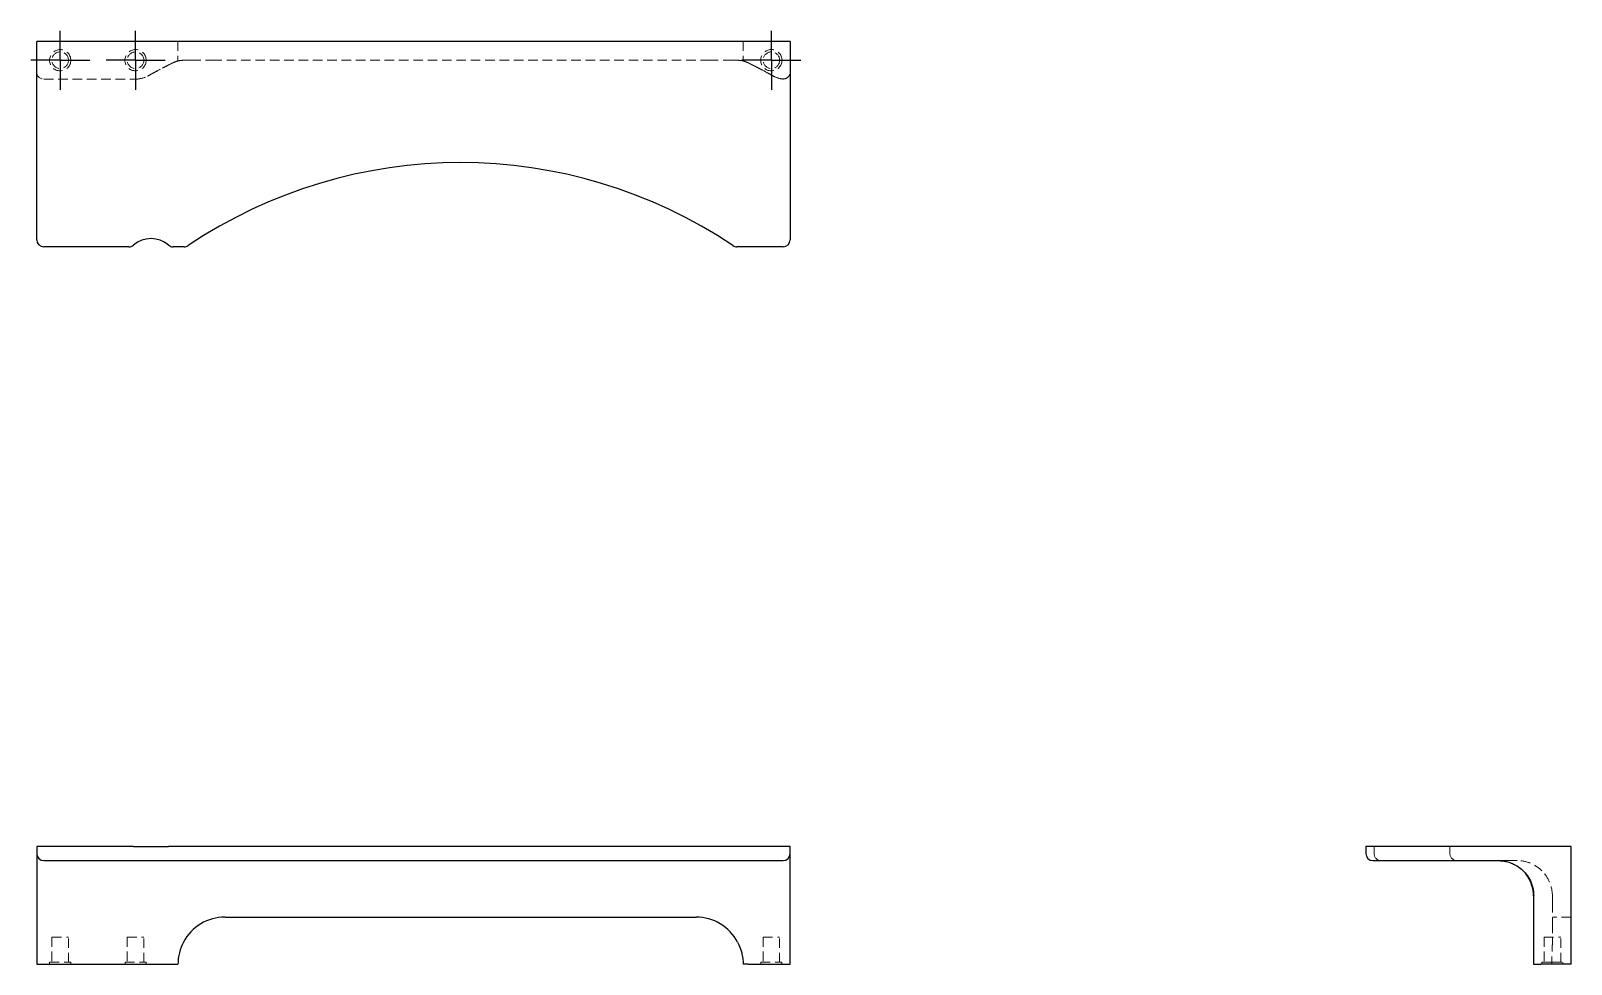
# Model space of a CAD drawing. Header units: millimetres. Extents: x 32 to 237, y 49 to 173.
import ezdxf

# ---------------------------------------------------------------- set-up
doc = ezdxf.new("R2010")
doc.units = ezdxf.units.MM
doc.linetypes.add('HIDDEN', pattern=[1.905, 1.27, -0.635])
doc.layers.add('10', color=7, linetype='Continuous')

# ---------------------------------------------------------------- blocks, each defined once
blk = doc.blocks.new('SW_CENTERMARKSYMBOL_0')
at = {"layer": '10', "color": 0}
for p, q in [((0, 2.5), (0, 3.91)), ((0, 0), (0, 2.5)), ((-2.5, 0), (-3.91, 0)), ((0, 0), (-2.5, 0)), ((0, 0), (0, -2.5)), ((0, 0), (2.5, 0)), ((2.5, 0), (3.91, 0)), ((0, -2.5), (0, -3.91))]:
    blk.add_line(p, q, dxfattribs=at)
blk = doc.blocks.new('SW_CENTERMARKSYMBOL_1')
at = {"layer": '10', "color": 0}
for p, q in [((0, 2.5), (0, 3.91)), ((0, 0), (0, 2.5)), ((-2.5, 0), (-3.91, 0)), ((0, 0), (-2.5, 0)), ((0, 0), (0, -2.5)), ((0, 0), (2.5, 0)), ((2.5, 0), (3.91, 0)), ((0, -2.5), (0, -3.91))]:
    blk.add_line(p, q, dxfattribs=at)
blk = doc.blocks.new('SW_CENTERMARKSYMBOL_2')
at = {"layer": '10', "color": 0}
for p, q in [((0, 2.5), (0, 3.91)), ((0, 0), (0, 2.5)), ((-2.5, 0), (-3.91, 0)), ((0, 0), (-2.5, 0)), ((0, 0), (0, -2.5)), ((0, 0), (2.5, 0)), ((2.5, 0), (3.91, 0)), ((0, -2.5), (0, -3.91))]:
    blk.add_line(p, q, dxfattribs=at)

msp = doc.modelspace()

# ---------------------------------------------------------------- linework, layer by layer
at = {"color": 7, "linetype": 'Continuous', "lineweight": 25}
for p, q in [((33, 145.31), (33, 171.63)), ((132.99, 171.63), (33, 171.63)), ((132.99, 171.63), (132.99, 145.31)), ((45.22, 144.37), (33.94, 144.37)), ((52.57, 144.37), (51.12, 144.37)), ((132.05, 144.37), (125.92, 144.37)), ((33, 64.81), (33, 63.87)), ((33.94, 64.81), (33, 64.81)), ((33, 63.87), (33, 58.25)), ((45.22, 64.81), (33.94, 64.81)), ((45.83, 64.81), (45.22, 64.81)), ((45.83, 64.81), (50.51, 64.81)), ((51.12, 64.81), (50.51, 64.81)), ((52.57, 64.81), (51.12, 64.81)), ((53.09, 64.81), (52.57, 64.81)), ((125.39, 64.81), (53.09, 64.81)), ((125.92, 64.81), (125.39, 64.81)), ((132.05, 64.81), (125.92, 64.81)), ((132.99, 64.81), (132.05, 64.81)), ((132.99, 63.87), (132.99, 64.81)), ((209.37, 64.81), (209.37, 63.87)), ((210.31, 64.81), (209.37, 64.81)), ((236.63, 64.81), (210.31, 64.81)), ((236.63, 49.19), (236.63, 64.81)), ((33.94, 62.94), (45.22, 62.94)), ((45.22, 62.94), (51.12, 62.94)), ((51.12, 62.94), (52.57, 62.94)), ((52.57, 62.94), (125.92, 62.94)), ((125.92, 62.94), (132.05, 62.94)), ((210.31, 62.94), (226.94, 62.94)), ((226.94, 62.94), (227.51, 62.87)), ((227.4, 62.91), (227.51, 62.9)), ((33, 58.25), (33, 49.19)), ((132.99, 49.19), (132.99, 58.25)), ((231.63, 58.25), (231.63, 49.19)), ((231.64, 58.25), (231.64, 49.19)), ((58, 55.44), (120.49, 55.44)), ((33, 49.19), (33.94, 49.19)), ((33.94, 49.19), (46.2, 49.19)), ((46.2, 49.19), (47.72, 49.19)), ((47.72, 49.19), (51.08, 49.19)), ((51.08, 49.19), (51.75, 49.19)), ((127.4, 49.19), (126.74, 49.19)), ((127.4, 49.19), (130.76, 49.19)), ((130.76, 49.19), (131.95, 49.19)), ((131.95, 49.19), (132.99, 49.19)), ((231.63, 49.19), (231.64, 49.19)), ((231.64, 49.19), (232.58, 49.19)), ((236.63, 49.19), (232.58, 49.19))]:
    msp.add_line(p, q, dxfattribs=at)
at = {"color": 7, "linetype": 'HIDDEN', "lineweight": 18}
for p, q in [((51.75, 171.63), (51.75, 169.04)), ((126.74, 171.63), (126.74, 169.04)), ((56.31, 169.13), (122.17, 169.13)), ((33.94, 166.63), (46.2, 166.63)), ((210.47, 63.87), (210.47, 64.81)), ((220.53, 63.87), (220.53, 64.81)), ((226.94, 62.94), (227.93, 62.94)), ((227.93, 62.94), (228.08, 62.94)), ((236.63, 55.44), (234.13, 55.44)), ((234.13, 54.59), (234.13, 52.12)), ((35.03, 52.78), (37.22, 52.78)), ((35.03, 52.78), (35.03, 49.44)), ((37.22, 49.44), (37.22, 52.78)), ((45.02, 52.78), (47.22, 52.78)), ((45.02, 52.78), (45.02, 49.44)), ((47.22, 49.44), (47.22, 52.78)), ((129.39, 52.78), (131.59, 52.78)), ((129.39, 52.78), (129.39, 49.44)), ((131.59, 49.44), (131.59, 52.78)), ((233.03, 52.78), (235.23, 52.78)), ((233.03, 52.78), (233.03, 49.44)), ((235.23, 49.44), (235.23, 52.78)), ((34.72, 49.44), (37.53, 49.44)), ((34.72, 49.44), (34.72, 49.19)), ((37.53, 49.19), (37.53, 49.44)), ((44.72, 49.44), (47.53, 49.44)), ((44.72, 49.44), (44.72, 49.19)), ((47.53, 49.19), (47.53, 49.44)), ((129.08, 49.44), (131.89, 49.44)), ((129.08, 49.44), (129.08, 49.19)), ((131.89, 49.19), (131.89, 49.44)), ((232.72, 49.44), (234.13, 49.44)), ((232.72, 49.44), (232.72, 49.19)), ((234.13, 49.44), (235.53, 49.44)), ((235.53, 49.19), (235.53, 49.44))]:
    msp.add_line(p, q, dxfattribs=at)
at = {"color": 7, "linetype": 'Continuous', "lineweight": 25, "flags": 128}
msp.add_lwpolyline([(227.97, 62.82), (227.61, 62.89), (226.94, 62.94)], dxfattribs=at)
at = {"color": 7, "linetype": 'HIDDEN', "lineweight": 18}
for centre, radius in [((36.12, 169.13), 1.41), ((36.12, 169.13), 1.1), ((46.12, 169.13), 1.41), ((46.12, 169.13), 1.1), ((130.49, 169.13), 1.41), ((130.49, 169.13), 1.1)]:
    msp.add_circle(centre, radius, dxfattribs=at)
for centre, radius, start, end in [((89.24, 92.51), 85.3, 116.577, 118.8993), ((52.48, 166), 3.12, 103.2885, 116.577), ((52.48, 166), 3.12, 90, 103.2885), ((126.01, 166), 3.12, 76.7115, 90), ((126.01, 166), 3.12, 63.423, 76.7115), ((89.24, 92.51), 85.3, 61.1007, 63.423), ((33.94, 167.56), 0.937, 180, 270), ((46.2, 169.75), 3.12, 270, 299.1283), ((89.24, 92.51), 85.3, 118.8993, 119.1283), ((89.24, 92.51), 85.3, 60.8717, 61.1007), ((132.28, 169.75), 3.12, 240.8717, 263.8518), ((211.4, 63.87), 0.937, 180, 270), ((221.47, 63.87), 0.937, 180, 270)]:
    msp.add_arc(centre, radius, start, end, dxfattribs=at)
at = {"color": 7, "linetype": 'Continuous', "lineweight": 25}
for centre, radius, start, end in [((89.24, 90.64), 64.9, 56.1473, 123.8527), ((33.94, 145.31), 0.937, 180, 270), ((48.17, 141.87), 3.59, 49.3428, 130.6572), ((132.05, 145.31), 0.937, 270, 0), ((45.22, 145.31), 0.937, 270, 310.6572), ((51.12, 145.31), 0.937, 229.3428, 270), ((52.57, 145.31), 0.937, 270, 303.8527), ((125.92, 145.31), 0.937, 236.1473, 270), ((33.94, 63.87), 0.937, 180, 270), ((132.05, 63.87), 0.937, 270, 0), ((210.31, 63.87), 0.937, 180, 270), ((226.94, 58.25), 4.69, 0, 45.5486), ((58, 49.19), 6.25, 90, 152.0153), ((120.49, 49.19), 6.25, 27.9847, 90)]:
    msp.add_arc(centre, radius, start, end, dxfattribs=at)
at = {"color": 7, "linetype": 'HIDDEN', "lineweight": 18}
for points, knots in [([(48.02, 167.19), (48.2, 167.29), (48.4, 167.39), (48.79, 167.6), (48.99, 167.71), (49.38, 167.92), (49.58, 168.03), (49.95, 168.22), (50.13, 168.31), (50.28, 168.39)], [0, 0, 0, 0, 0.25, 0.25, 0.5, 0.5, 0.75, 0.75, 1, 1, 1, 1]), ([(50.28, 168.39), (50.3, 168.4), (50.32, 168.41), (50.33, 168.42), (50.35, 168.43), (50.37, 168.44), (50.39, 168.45), (50.4, 168.45), (50.42, 168.46), (50.43, 168.47), (50.45, 168.48), (50.47, 168.49), (50.49, 168.5), (50.51, 168.51), (50.53, 168.52), (50.55, 168.53), (50.57, 168.54), (50.59, 168.55), (50.62, 168.56), (50.63, 168.57), (50.65, 168.58), (50.66, 168.59), (50.68, 168.59), (50.69, 168.6), (50.7, 168.61), (50.71, 168.61), (50.72, 168.62), (50.73, 168.62), (50.75, 168.63), (50.76, 168.64), (50.77, 168.64), (50.78, 168.65), (50.79, 168.65), (50.8, 168.66), (50.82, 168.66), (50.83, 168.67), (50.84, 168.67), (50.85, 168.68), (50.86, 168.69), (50.87, 168.69), (50.88, 168.7), (50.9, 168.7), (50.91, 168.71), (50.92, 168.71), (50.93, 168.72), (50.93, 168.72), (50.94, 168.73), (50.95, 168.73), (50.96, 168.73), (50.96, 168.74), (50.97, 168.74), (50.97, 168.74), (50.98, 168.75), (50.98, 168.75), (50.99, 168.75), (50.99, 168.75), (51, 168.75), (51, 168.76), (51.01, 168.76), (51.01, 168.76), (51.01, 168.76), (51.02, 168.77), (51.02, 168.77), (51.03, 168.77), (51.03, 168.77), (51.04, 168.78), (51.04, 168.78), (51.05, 168.78), (51.05, 168.78), (51.05, 168.78), (51.05, 168.78), (51.06, 168.78), (51.06, 168.79), (51.06, 168.79), (51.06, 168.79), (51.06, 168.79), (51.06, 168.79), (51.07, 168.79), (51.07, 168.79), (51.07, 168.79), (51.07, 168.79), (51.07, 168.79), (51.07, 168.79), (51.07, 168.79), (51.07, 168.79), (51.07, 168.79), (51.07, 168.79), (51.08, 168.79), (51.08, 168.79), (51.08, 168.8), (51.08, 168.8), (51.08, 168.8), (51.08, 168.8), (51.08, 168.8), (51.08, 168.8), (51.08, 168.8), (51.08, 168.8), (51.08, 168.8), (51.08, 168.8), (51.08, 168.8), (51.08, 168.8), (51.08, 168.8), (51.08, 168.8), (51.08, 168.8), (51.08, 168.8), (51.08, 168.8), (51.08, 168.8), (51.08, 168.8), (51.08, 168.8)], [0.5, 0.5, 0.5, 0.5, 0.514311, 0.514311, 0.514311, 0.5294888, 0.5294888, 0.5294888, 0.5433572, 0.5433572, 0.5433572, 0.5593005, 0.5593005, 0.5593005, 0.5776764, 0.5776764, 0.5776764, 0.6016471, 0.6016471, 0.6016471, 0.6174766, 0.6174766, 0.6174766, 0.6316974, 0.6316974, 0.6316974, 0.6450564, 0.6450564, 0.6450564, 0.6612874, 0.6612874, 0.6612874, 0.6749679, 0.6749679, 0.6749679, 0.689974, 0.689974, 0.689974, 0.7083161, 0.7083161, 0.7083161, 0.727194, 0.727194, 0.727194, 0.7442444, 0.7442444, 0.7442444, 0.7583883, 0.7583883, 0.7583883, 0.7714729, 0.7714729, 0.7714729, 0.7844558, 0.7844558, 0.7844558, 0.7957453, 0.7957453, 0.7957453, 0.8078921, 0.8078921, 0.8078921, 0.8217866, 0.8217866, 0.8217866, 0.8440633, 0.8440633, 0.8440633, 0.8577055, 0.8577055, 0.8577055, 0.8697579, 0.8697579, 0.8697579, 0.8809488, 0.8809488, 0.8809488, 0.8916478, 0.8916478, 0.8916478, 0.901651, 0.901651, 0.901651, 0.9123248, 0.9123248, 0.9123248, 0.9243301, 0.9243301, 0.9243301, 0.9432476, 0.9432476, 0.9432476, 0.9562373, 0.9562373, 0.9562373, 0.967178, 0.967178, 0.967178, 0.9771509, 0.9771509, 0.9771509, 0.9866895, 0.9866895, 0.9866895, 0.9957496, 0.9957496, 0.9957496, 1, 1, 1, 1]), ([(52.48, 169.13), (52.48, 169.13), (52.48, 169.13), (52.48, 169.13), (52.48, 169.13), (52.48, 169.13), (52.48, 169.13), (52.48, 169.13), (52.48, 169.13), (52.48, 169.13), (52.48, 169.13), (52.48, 169.13), (52.48, 169.13), (52.48, 169.13), (52.48, 169.13), (52.48, 169.13), (52.48, 169.13), (52.48, 169.13), (52.48, 169.13), (52.48, 169.13), (52.49, 169.13), (52.49, 169.13), (52.49, 169.13), (52.49, 169.13), (52.49, 169.13), (52.49, 169.13), (52.49, 169.13), (52.49, 169.13), (52.5, 169.13), (52.5, 169.13), (52.5, 169.13), (52.5, 169.13), (52.5, 169.13), (52.51, 169.13), (52.51, 169.13), (52.51, 169.13), (52.52, 169.13), (52.52, 169.13), (52.52, 169.13), (52.53, 169.13), (52.53, 169.13), (52.54, 169.13), (52.55, 169.13), (52.55, 169.13), (52.56, 169.13), (52.57, 169.13), (52.57, 169.13), (52.58, 169.13), (52.58, 169.13), (52.59, 169.13), (52.59, 169.13), (52.6, 169.13), (52.6, 169.13), (52.61, 169.13), (52.62, 169.13), (52.62, 169.13), (52.63, 169.13), (52.64, 169.13), (52.65, 169.13), (52.66, 169.13), (52.66, 169.13), (52.67, 169.13), (52.69, 169.13), (52.7, 169.13), (52.72, 169.13), (52.74, 169.13), (52.76, 169.13), (52.77, 169.13), (52.79, 169.13), (52.8, 169.13), (52.81, 169.13), (52.82, 169.13), (52.84, 169.13), (52.85, 169.13), (52.86, 169.13), (52.87, 169.13), (52.88, 169.13), (52.9, 169.13), (52.91, 169.13), (52.92, 169.13), (52.94, 169.13), (52.95, 169.13), (52.97, 169.13), (52.98, 169.13), (53, 169.13), (53.02, 169.13), (53.03, 169.13), (53.05, 169.13), (53.09, 169.13), (53.12, 169.13), (53.15, 169.13), (53.17, 169.13), (53.19, 169.13), (53.21, 169.13), (53.23, 169.13), (53.25, 169.13), (53.27, 169.13), (53.29, 169.13), (53.31, 169.13), (53.32, 169.13), (53.35, 169.13), (53.37, 169.13), (53.39, 169.13), (53.41, 169.13), (53.43, 169.13), (53.45, 169.13), (53.47, 169.13), (53.48, 169.13), (53.5, 169.13)], [0, 0, 0, 0, 0.0096917, 0.0096917, 0.0096917, 0.0198535, 0.0198535, 0.0198535, 0.0306622, 0.0306622, 0.0306622, 0.0424696, 0.0424696, 0.0424696, 0.0565765, 0.0565765, 0.0565765, 0.0725767, 0.0725767, 0.0725767, 0.0859336, 0.0859336, 0.0859336, 0.097285, 0.097285, 0.097285, 0.1077655, 0.1077655, 0.1077655, 0.1190641, 0.1190641, 0.1190641, 0.1309914, 0.1309914, 0.1309914, 0.1441038, 0.1441038, 0.1441038, 0.1589596, 0.1589596, 0.1589596, 0.1802746, 0.1802746, 0.1802746, 0.1937216, 0.1937216, 0.1937216, 0.2057261, 0.2057261, 0.2057261, 0.2170988, 0.2170988, 0.2170988, 0.2292806, 0.2292806, 0.2292806, 0.2418176, 0.2418176, 0.2418176, 0.2553488, 0.2553488, 0.2553488, 0.270802, 0.270802, 0.270802, 0.2994517, 0.2994517, 0.2994517, 0.3136487, 0.3136487, 0.3136487, 0.3265333, 0.3265333, 0.3265333, 0.3388751, 0.3388751, 0.3388751, 0.3519498, 0.3519498, 0.3519498, 0.3647095, 0.3647095, 0.3647095, 0.3784782, 0.3784782, 0.3784782, 0.3942342, 0.3942342, 0.3942342, 0.4206757, 0.4206757, 0.4206757, 0.4356774, 0.4356774, 0.4356774, 0.4491221, 0.4491221, 0.4491221, 0.461639, 0.461639, 0.461639, 0.4765302, 0.4765302, 0.4765302, 0.4899462, 0.4899462, 0.4899462, 0.5, 0.5, 0.5, 0.5]), ([(53.5, 169.13), (53.7, 169.13), (53.92, 169.13), (54.38, 169.13), (54.63, 169.13), (55.13, 169.13), (55.38, 169.13), (55.74, 169.13), (55.86, 169.13), (56.09, 169.13), (56.2, 169.13), (56.31, 169.13)], [0, 0, 0, 0, 0.25, 0.25, 0.5, 0.5, 0.75, 0.75, 0.875, 0.875, 1, 1, 1, 1]), ([(122.17, 169.13), (122.39, 169.13), (122.63, 169.13), (123.11, 169.13), (123.36, 169.13), (123.85, 169.13), (124.1, 169.13), (124.57, 169.13), (124.79, 169.13), (124.99, 169.13)], [0, 0, 0, 0, 0.25, 0.25, 0.5, 0.5, 0.75, 0.75, 1, 1, 1, 1]), ([(124.99, 169.13), (125.01, 169.13), (125.03, 169.13), (125.06, 169.13), (125.08, 169.13), (125.1, 169.13), (125.12, 169.13), (125.14, 169.13), (125.17, 169.13), (125.19, 169.13), (125.21, 169.13), (125.24, 169.13), (125.26, 169.13), (125.3, 169.13), (125.34, 169.13), (125.37, 169.13), (125.39, 169.13), (125.41, 169.13), (125.43, 169.13), (125.45, 169.13), (125.47, 169.13), (125.48, 169.13), (125.5, 169.13), (125.51, 169.13), (125.53, 169.13), (125.55, 169.13), (125.57, 169.13), (125.58, 169.13), (125.6, 169.13), (125.61, 169.13), (125.63, 169.13), (125.64, 169.13), (125.65, 169.13), (125.67, 169.13), (125.69, 169.13), (125.7, 169.13), (125.72, 169.13), (125.73, 169.13), (125.75, 169.13), (125.77, 169.13), (125.78, 169.13), (125.79, 169.13), (125.8, 169.13), (125.81, 169.13), (125.82, 169.13), (125.83, 169.13), (125.84, 169.13), (125.85, 169.13), (125.86, 169.13), (125.86, 169.13), (125.87, 169.13), (125.88, 169.13), (125.88, 169.13), (125.89, 169.13), (125.9, 169.13), (125.9, 169.13), (125.91, 169.13), (125.91, 169.13), (125.92, 169.13), (125.93, 169.13), (125.93, 169.13), (125.94, 169.13), (125.95, 169.13), (125.95, 169.13), (125.96, 169.13), (125.96, 169.13), (125.97, 169.13), (125.97, 169.13), (125.97, 169.13), (125.98, 169.13), (125.98, 169.13), (125.98, 169.13), (125.98, 169.13), (125.99, 169.13), (125.99, 169.13), (125.99, 169.13), (125.99, 169.13), (125.99, 169.13), (125.99, 169.13), (125.99, 169.13), (126, 169.13), (126, 169.13), (126, 169.13), (126, 169.13), (126, 169.13), (126, 169.13), (126, 169.13), (126, 169.13), (126, 169.13), (126.01, 169.13), (126.01, 169.13), (126.01, 169.13), (126.01, 169.13), (126.01, 169.13), (126.01, 169.13), (126.01, 169.13), (126.01, 169.13), (126.01, 169.13), (126.01, 169.13), (126.01, 169.13), (126.01, 169.13), (126.01, 169.13), (126.01, 169.13)], [0.5, 0.5, 0.5, 0.5, 0.515625, 0.515625, 0.515625, 0.5295163, 0.5295163, 0.5295163, 0.5446091, 0.5446091, 0.5446091, 0.5624259, 0.5624259, 0.5624259, 0.5897743, 0.5897743, 0.5897743, 0.6057491, 0.6057491, 0.6057491, 0.6200995, 0.6200995, 0.6200995, 0.6335675, 0.6335675, 0.6335675, 0.6509677, 0.6509677, 0.6509677, 0.6650367, 0.6650367, 0.6650367, 0.6804555, 0.6804555, 0.6804555, 0.6991722, 0.6991722, 0.6991722, 0.7188165, 0.7188165, 0.7188165, 0.7363905, 0.7363905, 0.7363905, 0.7509873, 0.7509873, 0.7509873, 0.7644822, 0.7644822, 0.7644822, 0.7772835, 0.7772835, 0.7772835, 0.7891763, 0.7891763, 0.7891763, 0.8019731, 0.8019731, 0.8019731, 0.8166279, 0.8166279, 0.8166279, 0.8395494, 0.8395494, 0.8395494, 0.8539741, 0.8539741, 0.8539741, 0.8666852, 0.8666852, 0.8666852, 0.8784777, 0.8784777, 0.8784777, 0.8902386, 0.8902386, 0.8902386, 0.9011009, 0.9011009, 0.9011009, 0.9128419, 0.9128419, 0.9128419, 0.9265723, 0.9265723, 0.9265723, 0.9449293, 0.9449293, 0.9449293, 0.9586969, 0.9586969, 0.9586969, 0.9699147, 0.9699147, 0.9699147, 0.9805243, 0.9805243, 0.9805243, 0.9904513, 0.9904513, 0.9904513, 1, 1, 1, 1]), ([(127.4, 168.8), (127.4, 168.8), (127.4, 168.8), (127.4, 168.8), (127.4, 168.8), (127.4, 168.8), (127.4, 168.8), (127.4, 168.8), (127.4, 168.8), (127.4, 168.8), (127.4, 168.8), (127.41, 168.8), (127.41, 168.8), (127.41, 168.8), (127.41, 168.8), (127.41, 168.8), (127.41, 168.8), (127.41, 168.79), (127.41, 168.79), (127.41, 168.79), (127.41, 168.79), (127.41, 168.79), (127.41, 168.79), (127.41, 168.79), (127.41, 168.79), (127.41, 168.79), (127.42, 168.79), (127.42, 168.79), (127.42, 168.79), (127.42, 168.79), (127.42, 168.79), (127.42, 168.79), (127.42, 168.79), (127.43, 168.79), (127.43, 168.78), (127.43, 168.78), (127.43, 168.78), (127.44, 168.78), (127.44, 168.78), (127.44, 168.78), (127.45, 168.78), (127.45, 168.77), (127.46, 168.77), (127.46, 168.77), (127.46, 168.77), (127.47, 168.76), (127.47, 168.76), (127.48, 168.76), (127.48, 168.76), (127.49, 168.75), (127.49, 168.75), (127.5, 168.75), (127.5, 168.75), (127.51, 168.75), (127.51, 168.74), (127.52, 168.74), (127.52, 168.74), (127.53, 168.73), (127.53, 168.73), (127.54, 168.73), (127.55, 168.72), (127.55, 168.72), (127.56, 168.72), (127.57, 168.71), (127.58, 168.71), (127.59, 168.7), (127.6, 168.7), (127.61, 168.69), (127.63, 168.68), (127.65, 168.67), (127.66, 168.67), (127.67, 168.66), (127.69, 168.65), (127.7, 168.65), (127.71, 168.64), (127.72, 168.64), (127.73, 168.63), (127.74, 168.63), (127.75, 168.62), (127.76, 168.62), (127.78, 168.61), (127.79, 168.6), (127.8, 168.6), (127.81, 168.59), (127.82, 168.58), (127.84, 168.58), (127.85, 168.57), (127.87, 168.56), (127.88, 168.56), (127.9, 168.55), (127.91, 168.54), (127.93, 168.53), (127.95, 168.52), (127.98, 168.51), (128, 168.5), (128.02, 168.49), (128.04, 168.47), (128.06, 168.47), (128.08, 168.46), (128.1, 168.45), (128.11, 168.44), (128.13, 168.43), (128.15, 168.42), (128.17, 168.41), (128.18, 168.4), (128.2, 168.39), (128.2, 168.39), (128.2, 168.39), (128.2, 168.39)], [0, 0, 0, 0, 0.0092982, 0.0092982, 0.0092982, 0.0190022, 0.0190022, 0.0190022, 0.0292452, 0.0292452, 0.0292452, 0.0402694, 0.0402694, 0.0402694, 0.0526328, 0.0526328, 0.0526328, 0.0712347, 0.0712347, 0.0712347, 0.0846336, 0.0846336, 0.0846336, 0.0961172, 0.0961172, 0.0961172, 0.1065801, 0.1065801, 0.1065801, 0.1191465, 0.1191465, 0.1191465, 0.1303399, 0.1303399, 0.1303399, 0.1427601, 0.1427601, 0.1427601, 0.1566987, 0.1566987, 0.1566987, 0.174002, 0.174002, 0.174002, 0.1907918, 0.1907918, 0.1907918, 0.2039289, 0.2039289, 0.2039289, 0.2158209, 0.2158209, 0.2158209, 0.2275644, 0.2275644, 0.2275644, 0.240303, 0.240303, 0.240303, 0.2537329, 0.2537329, 0.2537329, 0.2681555, 0.2681555, 0.2681555, 0.2844929, 0.2844929, 0.2844929, 0.3114313, 0.3114313, 0.3114313, 0.3280465, 0.3280465, 0.3280465, 0.3426058, 0.3426058, 0.3426058, 0.3560888, 0.3560888, 0.3560888, 0.3699664, 0.3699664, 0.3699664, 0.3833363, 0.3833363, 0.3833363, 0.3981154, 0.3981154, 0.3981154, 0.4143998, 0.4143998, 0.4143998, 0.4340128, 0.4340128, 0.4340128, 0.4538348, 0.4538348, 0.4538348, 0.4701191, 0.4701191, 0.4701191, 0.4850595, 0.4850595, 0.4850595, 0.4987609, 0.4987609, 0.4987609, 0.5, 0.5, 0.5, 0.5]), ([(128.2, 168.39), (128.36, 168.31), (128.53, 168.22), (128.9, 168.03), (129.1, 167.92), (129.5, 167.71), (129.7, 167.6), (130.09, 167.39), (130.28, 167.29), (130.46, 167.19)], [0, 0, 0, 0, 0.25, 0.25, 0.5, 0.5, 0.75, 0.75, 1, 1, 1, 1]), ([(131.95, 166.64), (132.17, 166.62), (132.56, 166.72), (132.91, 167.13), (132.99, 167.43), (132.99, 167.58)], [0, 0, 0, 0, 0.428571, 0.714286, 1, 1, 1, 1]), ([(228.08, 62.94), (228.1, 62.94), (228.11, 62.94), (228.14, 62.94), (228.15, 62.94), (228.21, 62.94), (228.25, 62.94), (228.33, 62.94), (228.37, 62.94), (228.46, 62.94), (228.51, 62.94), (228.6, 62.94), (228.65, 62.94), (228.74, 62.94), (228.79, 62.94), (228.88, 62.94), (228.92, 62.94), (229, 62.94), (229.04, 62.94), (229.08, 62.94)], [0, 0, 0, 0, 0.0625, 0.0625, 0.125, 0.125, 0.25, 0.25, 0.375, 0.375, 0.5, 0.5, 0.625, 0.625, 0.75, 0.75, 0.875, 0.875, 1, 1, 1, 1]), ([(229.08, 62.94), (229.12, 62.94), (229.15, 62.94), (229.22, 62.94), (229.24, 62.94), (229.29, 62.94), (229.31, 62.94), (229.35, 62.94), (229.37, 62.94), (229.4, 62.94), (229.41, 62.94), (229.42, 62.94), (229.43, 62.94), (229.44, 62.94), (229.44, 62.94), (229.44, 62.94), (229.44, 62.94), (229.44, 62.94)], [0, 0, 0, 0, 0.125, 0.125, 0.25, 0.25, 0.375, 0.375, 0.5, 0.5, 0.625, 0.625, 0.75, 0.75, 0.875, 0.875, 1, 1, 1, 1]), ([(232.75, 61.56), (232.32, 62), (231.8, 62.35), (230.67, 62.81), (230.05, 62.94), (229.44, 62.94)], [0, 0, 0, 0, 0.5, 0.5, 1, 1, 1, 1]), ([(234.13, 58.25), (234.13, 58.86), (234, 59.48), (233.53, 60.61), (233.19, 61.13), (232.75, 61.56)], [0, 0, 0, 0, 0.5, 0.5, 1, 1, 1, 1]), ([(234.13, 58.25), (234.13, 58.25), (234.13, 58.25), (234.13, 58.2), (234.13, 58.16), (234.13, 58.01), (234.13, 57.91), (234.13, 57.65), (234.13, 57.48), (234.13, 57.3)], [0, 0, 0, 0, 0.25, 0.25, 0.5, 0.5, 0.75, 0.75, 1, 1, 1, 1]), ([(234.13, 57.3), (234.13, 57.28), (234.13, 57.25), (234.13, 57.23), (234.13, 57.21), (234.13, 57.19), (234.13, 57.16), (234.13, 57.14), (234.13, 57.12), (234.13, 57.09), (234.13, 57.06), (234.13, 57.04), (234.13, 57.01), (234.13, 56.96), (234.13, 56.91), (234.13, 56.87), (234.13, 56.84), (234.13, 56.81), (234.13, 56.79), (234.13, 56.76), (234.13, 56.74), (234.13, 56.71), (234.13, 56.69), (234.13, 56.66), (234.13, 56.64), (234.13, 56.61), (234.13, 56.58), (234.13, 56.55), (234.13, 56.52), (234.13, 56.49), (234.13, 56.47), (234.13, 56.44), (234.13, 56.41), (234.13, 56.38), (234.13, 56.35), (234.13, 56.31), (234.13, 56.28), (234.13, 56.24), (234.13, 56.21), (234.13, 56.17), (234.13, 56.13), (234.13, 56.1), (234.13, 56.07), (234.13, 56.04), (234.13, 56.01), (234.13, 55.99), (234.13, 55.96), (234.13, 55.93), (234.13, 55.91), (234.13, 55.88), (234.13, 55.86), (234.13, 55.84), (234.13, 55.81), (234.13, 55.79), (234.13, 55.77), (234.13, 55.74), (234.13, 55.72), (234.13, 55.69), (234.13, 55.67), (234.13, 55.64), (234.13, 55.61), (234.13, 55.57), (234.13, 55.52), (234.13, 55.48), (234.13, 55.45), (234.13, 55.42), (234.13, 55.4), (234.13, 55.37), (234.13, 55.35), (234.13, 55.32), (234.13, 55.3), (234.13, 55.28), (234.13, 55.26), (234.13, 55.24), (234.13, 55.21), (234.13, 55.19), (234.13, 55.17), (234.13, 55.15), (234.13, 55.13), (234.13, 55.11), (234.13, 55.09), (234.13, 55.07), (234.13, 55.04), (234.13, 55.02), (234.13, 54.99), (234.13, 54.96), (234.13, 54.92), (234.13, 54.89), (234.13, 54.86), (234.13, 54.84), (234.13, 54.81), (234.13, 54.79), (234.13, 54.77), (234.13, 54.75), (234.13, 54.73), (234.13, 54.72), (234.13, 54.7), (234.13, 54.68), (234.13, 54.66), (234.13, 54.64), (234.13, 54.63), (234.13, 54.61), (234.13, 54.59)], [0.5, 0.5, 0.5, 0.5, 0.515625, 0.515625, 0.515625, 0.5295163, 0.5295163, 0.5295163, 0.5446091, 0.5446091, 0.5446091, 0.5624259, 0.5624259, 0.5624259, 0.5897743, 0.5897743, 0.5897743, 0.6057491, 0.6057491, 0.6057491, 0.6200995, 0.6200995, 0.6200995, 0.6335675, 0.6335675, 0.6335675, 0.6509677, 0.6509677, 0.6509677, 0.6650367, 0.6650367, 0.6650367, 0.6804555, 0.6804555, 0.6804555, 0.6991722, 0.6991722, 0.6991722, 0.7188165, 0.7188165, 0.7188165, 0.7363905, 0.7363905, 0.7363905, 0.7509873, 0.7509873, 0.7509873, 0.7644822, 0.7644822, 0.7644822, 0.7772835, 0.7772835, 0.7772835, 0.7891763, 0.7891763, 0.7891763, 0.8019731, 0.8019731, 0.8019731, 0.8166279, 0.8166279, 0.8166279, 0.8395494, 0.8395494, 0.8395494, 0.8539741, 0.8539741, 0.8539741, 0.8666852, 0.8666852, 0.8666852, 0.8784777, 0.8784777, 0.8784777, 0.8902386, 0.8902386, 0.8902386, 0.9011009, 0.9011009, 0.9011009, 0.9128419, 0.9128419, 0.9128419, 0.9265723, 0.9265723, 0.9265723, 0.9449293, 0.9449293, 0.9449293, 0.9586969, 0.9586969, 0.9586969, 0.9699147, 0.9699147, 0.9699147, 0.9805243, 0.9805243, 0.9805243, 0.9904513, 0.9904513, 0.9904513, 1, 1, 1, 1]), ([(234.13, 52.12), (234.13, 51.67), (234.1, 51.2), (234.07, 50.46), (234.06, 50.21), (234.04, 49.7), (234.04, 49.44), (234.04, 49.19)], [0, 0, 0, 0, 0.5, 0.5, 0.75, 0.75, 1, 1, 1, 1])]:
    msp.add_open_spline(points, degree=3, knots=knots, dxfattribs=at)
at = {"color": 7, "linetype": 'Continuous', "lineweight": 25}
for points, knots in [([(132.99, 58.25), (132.99, 58.99), (132.99, 59.72), (132.99, 61.08), (132.99, 61.71), (132.99, 62.75), (132.99, 63.16), (132.99, 63.73), (132.99, 63.87), (132.99, 63.87)], [0, 0, 0, 0, 0.25, 0.25, 0.5, 0.5, 0.75, 0.75, 1, 1, 1, 1]), ([(227.51, 62.9), (227.65, 62.88), (227.98, 62.83), (228.53, 62.68), (229.19, 62.39), (229.88, 61.95), (230.55, 61.32), (231.13, 60.48), (231.47, 59.63), (231.63, 58.86), (231.64, 58.46), (231.65, 58.25)], [0, 0, 0, 0, 0.058709, 0.148809, 0.253653, 0.373319, 0.507833, 0.657132, 0.821093, 0.908717, 1, 1, 1, 1]), ([(52.48, 52.12), (52.24, 51.67), (52.06, 51.2), (51.87, 50.46), (51.83, 50.21), (51.76, 49.7), (51.75, 49.44), (51.75, 49.19)], [0, 0, 0, 0, 0.5, 0.5, 0.75, 0.75, 1, 1, 1, 1]), ([(126.01, 52.12), (126.25, 51.67), (126.43, 51.2), (126.61, 50.46), (126.66, 50.21), (126.72, 49.7), (126.74, 49.44), (126.74, 49.19)], [0, 0, 0, 0, 0.5, 0.5, 0.75, 0.75, 1, 1, 1, 1])]:
    msp.add_open_spline(points, degree=3, knots=knots, dxfattribs=at)

# ---------------------------------------------------------------- block references
at = {"layer": '10'}
for name, p in [('SW_CENTERMARKSYMBOL_1', (36.12, 169.13)), ('SW_CENTERMARKSYMBOL_2', (46.12, 169.13)), ('SW_CENTERMARKSYMBOL_0', (130.49, 169.13))]:
    msp.add_blockref(name, p, dxfattribs=at)

doc.saveas('drawing.dxf')
